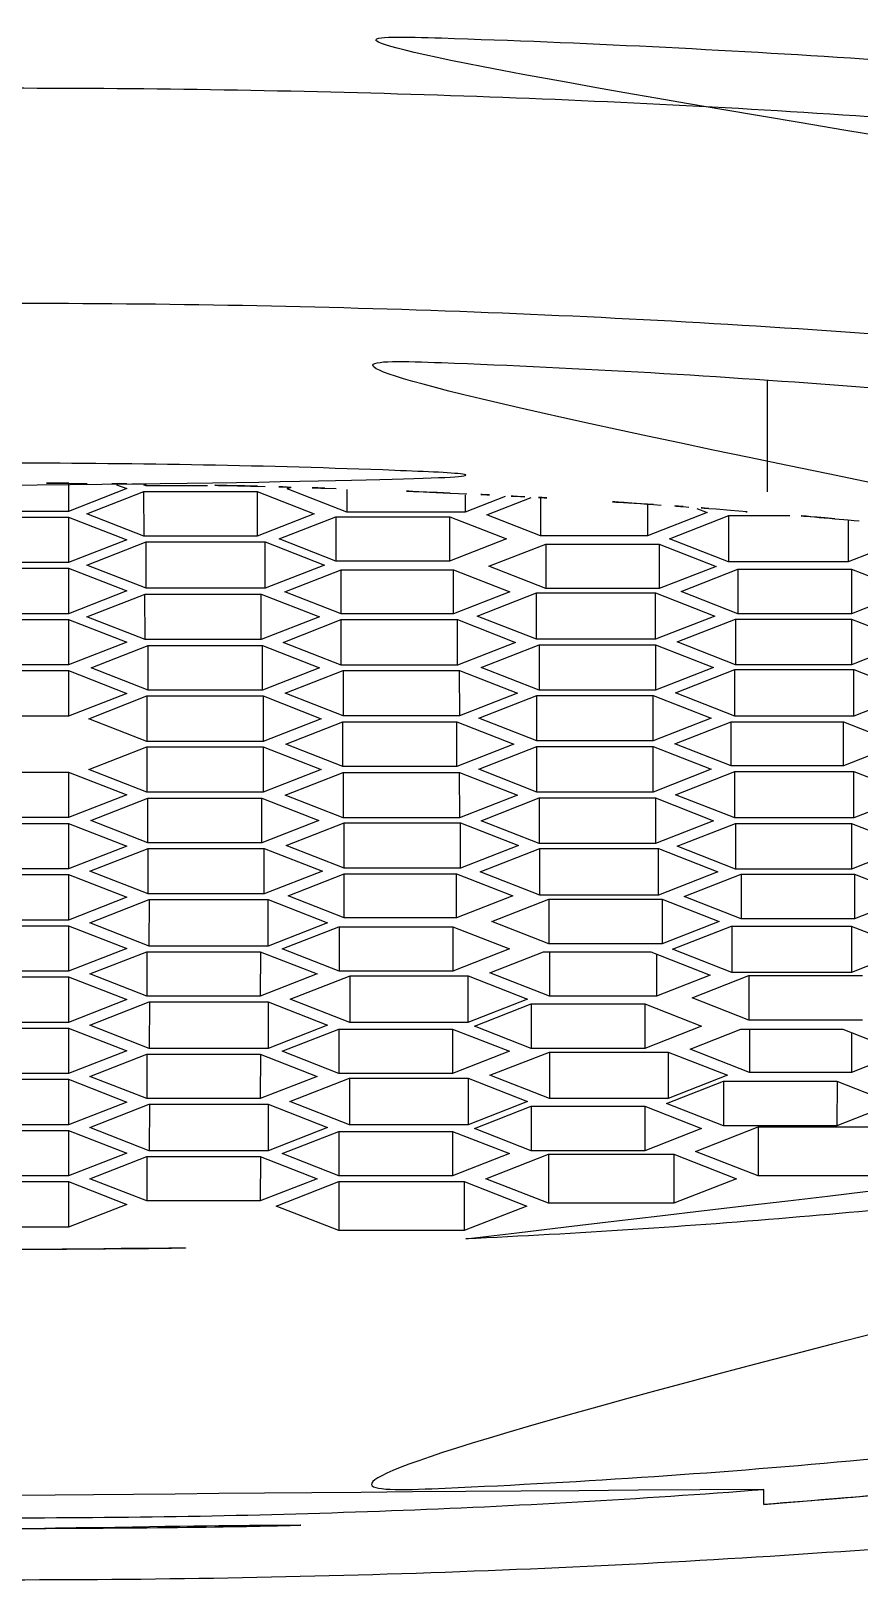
# Model space of a CAD drawing. Extents: x 16296660632 to 16296672714, y -37409619871 to -37409617455.
# Drawn here: x 16296672309.25 to 16296672312.54, y -37409617778.88 to -37409617772.72 of the extents above; entities that cross this region are included whole.
import ezdxf

# ---------------------------------------------------------------- set-up
doc = ezdxf.new("R2010")
doc.units = 0
doc.header["$LTSCALE"] = 10
doc.header["$MEASUREMENT"] = 0
doc.layers.get('0').update_dxf_attribs({"linetype": 'CONTINUOUS'})
doc.layers.add('02___PRT_ALL_AXES', color=7, linetype='CONTINUOUS')

msp = doc.modelspace()

# ---------------------------------------------------------------- linework, layer by layer
at = {"color": 7, "linetype": 'Continuous'}
for p, q in [((16296672312.176279, -37409617774.109352), (16296672312.176279, -37409617774.551407)), ((16296672309.40081, -37409617774.520233), (16296672309.40081, -37409617774.629066)), ((16296672309.591511, -37409617774.522949), (16296672309.63175, -37409617774.538696)), ((16296672309.709499, -37409617774.528107), (16296672309.700291, -37409617774.524498)), ((16296672309.95332, -37409617774.528107), (16296672309.709499, -37409617774.528107)), ((16296672310.26967, -37409617774.538879), (16296672310.28513, -37409617774.532829)), ((16296672309.63175, -37409617774.538696), (16296672309.40081, -37409617774.629066)), ((16296672309.473379, -37409617774.639053), (16296672309.699141, -37409617774.550697)), ((16296672309.69906, -37409617774.550697), (16296672309.699141, -37409617774.727409)), ((16296672309.699141, -37409617774.550697), (16296672310.150669, -37409617774.550697)), ((16296672310.150579, -37409617774.550697), (16296672310.150669, -37409617774.727409)), ((16296672310.150669, -37409617774.550697), (16296672310.376431, -37409617774.639053)), ((16296672310.50712, -37409617774.631813), (16296672310.26967, -37409617774.538879)), ((16296672310.507071, -37409617774.542419), (16296672310.50712, -37409617774.631813)), ((16296672310.976669, -37409617774.562714), (16296672310.9767, -37409617774.631813)), ((16296672311.135719, -37409617774.56958), (16296672310.9767, -37409617774.631813)), ((16296672311.063299, -37409617774.643097), (16296672311.23971, -37409617774.574074)), ((16296672311.276119, -37409617774.575653), (16296672311.27619, -37409617774.726433)), ((16296672309.40081, -37409617774.629066), (16296672308.938931, -37409617774.629066)), ((16296672308.938931, -37409617774.651672), (16296672309.40081, -37409617774.651672)), ((16296672309.40081, -37409617774.651672), (16296672309.40081, -37409617774.832443)), ((16296672309.40081, -37409617774.651672), (16296672309.63175, -37409617774.74205)), ((16296672309.699141, -37409617774.727409), (16296672309.473379, -37409617774.639053)), ((16296672310.376431, -37409617774.639053), (16296672310.150669, -37409617774.727409)), ((16296672310.237551, -37409617774.738823), (16296672310.46332, -37409617774.650459)), ((16296672310.46294, -37409617774.650459), (16296672310.46303, -37409617774.827057)), ((16296672310.46332, -37409617774.650459), (16296672310.915409, -37409617774.650459)), ((16296672310.9767, -37409617774.631813), (16296672310.50712, -37409617774.631813)), ((16296672310.915039, -37409617774.650459), (16296672310.915119, -37409617774.827057)), ((16296672310.915409, -37409617774.650459), (16296672311.140881, -37409617774.738708)), ((16296672311.27619, -37409617774.726433), (16296672311.063299, -37409617774.643097)), ((16296672311.7019, -37409617774.603722), (16296672311.70196, -37409617774.726433)), ((16296672311.93808, -37409617774.634018), (16296672311.70196, -37409617774.726433)), ((16296672311.78857, -37409617774.737717), (16296672312.024679, -37409617774.645309)), ((16296672311.897449, -37409617774.618118), (16296672311.93808, -37409617774.634018)), ((16296672312.02327, -37409617774.645317), (16296672312.023359, -37409617774.829613)), ((16296672312.024679, -37409617774.645309), (16296672312.26704, -37409617774.645309)), ((16296672312.09771, -37409617774.632851), (16296672312.09201, -37409617774.632851)), ((16296672312.498171, -37409617774.66404), (16296672312.498249, -37409617774.829613)), ((16296672309.63175, -37409617774.74205), (16296672309.40081, -37409617774.832443)), ((16296672309.473379, -37409617774.842407), (16296672309.709499, -37409617774.75)), ((16296672310.150669, -37409617774.727409), (16296672309.699141, -37409617774.727409)), ((16296672309.709499, -37409617774.934822), (16296672309.70941, -37409617774.75)), ((16296672309.709499, -37409617774.75), (16296672310.18174, -37409617774.75)), ((16296672310.18174, -37409617774.934822), (16296672310.18165, -37409617774.75)), ((16296672310.18174, -37409617774.75), (16296672310.41786, -37409617774.842407)), ((16296672310.46303, -37409617774.827057), (16296672310.237551, -37409617774.738823)), ((16296672311.140881, -37409617774.738708), (16296672310.915119, -37409617774.827057)), ((16296672311.071011, -37409617774.847397), (16296672311.29677, -37409617774.759041)), ((16296672311.70196, -37409617774.726433), (16296672311.27619, -37409617774.726433)), ((16296672311.29677, -37409617774.759041), (16296672311.747721, -37409617774.759041)), ((16296672311.296961, -37409617774.759041), (16296672311.29705, -37409617774.93586)), ((16296672311.747721, -37409617774.759041), (16296672311.97377, -37409617774.847504)), ((16296672311.747919, -37409617774.759041), (16296672311.748011, -37409617774.93586)), ((16296672312.023359, -37409617774.829613), (16296672311.78857, -37409617774.737717)), ((16296672312.734369, -37409617774.737213), (16296672312.498249, -37409617774.829613)), ((16296672309.40081, -37409617774.832443), (16296672308.938931, -37409617774.832443)), ((16296672309.709499, -37409617774.934822), (16296672309.473379, -37409617774.842407)), ((16296672310.41786, -37409617774.842407), (16296672310.18174, -37409617774.934822)), ((16296672310.915119, -37409617774.827057), (16296672310.46303, -37409617774.827057)), ((16296672312.498249, -37409617774.829613), (16296672312.023359, -37409617774.829613)), ((16296672308.938931, -37409617774.855026), (16296672309.40081, -37409617774.855026)), ((16296672309.40081, -37409617774.855026), (16296672309.40081, -37409617775.035789)), ((16296672309.40081, -37409617774.855026), (16296672309.63175, -37409617774.945412)), ((16296672310.260651, -37409617774.949127), (16296672310.483891, -37409617774.861763)), ((16296672310.483891, -37409617775.036499), (16296672310.48381, -37409617774.861763)), ((16296672310.483891, -37409617774.861763), (16296672310.93038, -37409617774.861763)), ((16296672310.93038, -37409617775.036499), (16296672310.9303, -37409617774.861763)), ((16296672310.93038, -37409617774.861763), (16296672311.153629, -37409617774.949127)), ((16296672311.29705, -37409617774.93586), (16296672311.071011, -37409617774.847397)), ((16296672311.97377, -37409617774.847504), (16296672311.748011, -37409617774.93586)), ((16296672311.83518, -37409617774.947159), (16296672312.06094, -37409617774.858803)), ((16296672312.06085, -37409617774.858803), (16296672312.06094, -37409617775.035507)), ((16296672312.06094, -37409617774.858803), (16296672312.512461, -37409617774.858803)), ((16296672312.512369, -37409617774.858803), (16296672312.512461, -37409617775.035507)), ((16296672312.512461, -37409617774.858803), (16296672312.73822, -37409617774.947159)), ((16296672309.63175, -37409617774.945412), (16296672309.40081, -37409617775.035789)), ((16296672309.47353, -37409617775.047798), (16296672309.70447, -37409617774.957413)), ((16296672309.70447, -37409617775.138184), (16296672309.70438, -37409617774.957413)), ((16296672309.70447, -37409617774.957413), (16296672310.166349, -37409617774.957413)), ((16296672310.18174, -37409617774.934822), (16296672309.709499, -37409617774.934822)), ((16296672310.166349, -37409617775.138184), (16296672310.16626, -37409617774.957413)), ((16296672310.166349, -37409617774.957413), (16296672310.397289, -37409617775.047798)), ((16296672310.483891, -37409617775.036499), (16296672310.260651, -37409617774.949127)), ((16296672311.153629, -37409617774.949127), (16296672310.93038, -37409617775.036499)), ((16296672311.024679, -37409617775.044777), (16296672311.260799, -37409617774.952377)), ((16296672311.260799, -37409617775.137192), (16296672311.26071, -37409617774.952377)), ((16296672311.260799, -37409617774.952377), (16296672311.73304, -37409617774.952377)), ((16296672311.748011, -37409617774.93586), (16296672311.29705, -37409617774.93586)), ((16296672311.73304, -37409617775.137192), (16296672311.73295, -37409617774.952377)), ((16296672311.73304, -37409617774.952377), (16296672311.96916, -37409617775.044777)), ((16296672312.06094, -37409617775.035507), (16296672311.83518, -37409617774.947159)), ((16296672312.73822, -37409617774.947159), (16296672312.512461, -37409617775.035507)), ((16296672309.40081, -37409617775.035789), (16296672308.938931, -37409617775.035789)), ((16296672308.938931, -37409617775.058388), (16296672309.40081, -37409617775.058388)), ((16296672309.40081, -37409617775.058388), (16296672309.40081, -37409617775.239151)), ((16296672309.40081, -37409617775.058388), (16296672309.63175, -37409617775.148773)), ((16296672309.70447, -37409617775.138184), (16296672309.47353, -37409617775.047798)), ((16296672310.397289, -37409617775.047798), (16296672310.166349, -37409617775.138184)), ((16296672310.252951, -37409617775.149483), (16296672310.483891, -37409617775.059097)), ((16296672310.483891, -37409617775.239853), (16296672310.483801, -37409617775.059097)), ((16296672310.93038, -37409617775.036499), (16296672310.483891, -37409617775.036499)), ((16296672310.483891, -37409617775.059097), (16296672310.94577, -37409617775.059097)), ((16296672310.94577, -37409617775.239853), (16296672310.945681, -37409617775.059097)), ((16296672310.94577, -37409617775.059097), (16296672311.17671, -37409617775.149483)), ((16296672311.260799, -37409617775.137192), (16296672311.024679, -37409617775.044777)), ((16296672311.96916, -37409617775.044777), (16296672311.73304, -37409617775.137192)), ((16296672311.819639, -37409617775.14798), (16296672312.050579, -37409617775.057602)), ((16296672312.050489, -37409617775.057602), (16296672312.050579, -37409617775.238373)), ((16296672312.050579, -37409617775.057602), (16296672312.512461, -37409617775.057602)), ((16296672312.512461, -37409617775.035507), (16296672312.06094, -37409617775.035507)), ((16296672312.512369, -37409617775.057602), (16296672312.512461, -37409617775.238373)), ((16296672312.512461, -37409617775.057602), (16296672312.743401, -37409617775.14798)), ((16296672309.63175, -37409617775.148773), (16296672309.40081, -37409617775.239151)), ((16296672310.166349, -37409617775.138184), (16296672309.70447, -37409617775.138184)), ((16296672310.483891, -37409617775.239853), (16296672310.252951, -37409617775.149483)), ((16296672311.17671, -37409617775.149483), (16296672310.94577, -37409617775.239853)), ((16296672311.73304, -37409617775.137192), (16296672311.260799, -37409617775.137192)), ((16296672312.050579, -37409617775.238373), (16296672311.819639, -37409617775.14798)), ((16296672312.743401, -37409617775.14798), (16296672312.512461, -37409617775.238373)), ((16296672309.49094, -37409617775.25132), (16296672309.71764, -37409617775.162613)), ((16296672309.71764, -37409617775.340042), (16296672309.71755, -37409617775.162613)), ((16296672309.71764, -37409617775.162613), (16296672310.17103, -37409617775.162613)), ((16296672310.17103, -37409617775.340042), (16296672310.17094, -37409617775.162613)), ((16296672310.17103, -37409617775.162613), (16296672310.39772, -37409617775.25132)), ((16296672311.04022, -37409617775.249657), (16296672311.27116, -37409617775.159279)), ((16296672311.27107, -37409617775.159279), (16296672311.27116, -37409617775.340042)), ((16296672311.27116, -37409617775.159279), (16296672311.73304, -37409617775.159279)), ((16296672311.73295, -37409617775.159279), (16296672311.73304, -37409617775.340042)), ((16296672311.73304, -37409617775.159279), (16296672311.96398, -37409617775.249657)), ((16296672309.40081, -37409617775.239151), (16296672308.938931, -37409617775.239151)), ((16296672308.938931, -37409617775.261749), (16296672309.40081, -37409617775.261749)), ((16296672309.40081, -37409617775.261749), (16296672309.40081, -37409617775.442497)), ((16296672309.40081, -37409617775.261749), (16296672309.63175, -37409617775.352127)), ((16296672309.71764, -37409617775.340042), (16296672309.49094, -37409617775.25132)), ((16296672310.39772, -37409617775.25132), (16296672310.17103, -37409617775.340042)), ((16296672310.26079, -37409617775.351341), (16296672310.49173, -37409617775.260963)), ((16296672310.94577, -37409617775.239853), (16296672310.483891, -37409617775.239853)), ((16296672310.49164, -37409617775.260963), (16296672310.49173, -37409617775.441719)), ((16296672310.49173, -37409617775.260963), (16296672310.953621, -37409617775.260963)), ((16296672310.953529, -37409617775.260963), (16296672310.953621, -37409617775.441719)), ((16296672310.953621, -37409617775.260963), (16296672311.184561, -37409617775.351341)), ((16296672311.27116, -37409617775.340042), (16296672311.04022, -37409617775.249657)), ((16296672311.96398, -37409617775.249657), (16296672311.73304, -37409617775.340042)), ((16296672311.81251, -37409617775.34996), (16296672312.04863, -37409617775.257553)), ((16296672312.04863, -37409617775.257553), (16296672312.52087, -37409617775.257553)), ((16296672312.04863, -37409617775.442368), (16296672312.04863, -37409617775.257553)), ((16296672312.512461, -37409617775.238373), (16296672312.050579, -37409617775.238373)), ((16296672312.52087, -37409617775.442368), (16296672312.52087, -37409617775.257553)), ((16296672312.52087, -37409617775.257553), (16296672312.75699, -37409617775.34996)), ((16296672309.63175, -37409617775.352127), (16296672309.40081, -37409617775.442497)), ((16296672309.481371, -37409617775.453018), (16296672309.712311, -37409617775.36264)), ((16296672309.712219, -37409617775.36264), (16296672309.712311, -37409617775.543404)), ((16296672309.712311, -37409617775.36264), (16296672310.174191, -37409617775.36264)), ((16296672310.17103, -37409617775.340042), (16296672309.71764, -37409617775.340042)), ((16296672310.174101, -37409617775.36264), (16296672310.174191, -37409617775.543404)), ((16296672310.174191, -37409617775.36264), (16296672310.40513, -37409617775.453018)), ((16296672310.49173, -37409617775.441719), (16296672310.26079, -37409617775.351341)), ((16296672311.184561, -37409617775.351341), (16296672310.953621, -37409617775.441719)), ((16296672311.030569, -37409617775.450653), (16296672311.261511, -37409617775.360283)), ((16296672311.261511, -37409617775.360283), (16296672311.723391, -37409617775.360283)), ((16296672311.261511, -37409617775.541039), (16296672311.261511, -37409617775.360283)), ((16296672311.73304, -37409617775.340042), (16296672311.27116, -37409617775.340042)), ((16296672311.723391, -37409617775.541039), (16296672311.723391, -37409617775.360283)), ((16296672311.723391, -37409617775.360283), (16296672311.95433, -37409617775.450653)), ((16296672312.04863, -37409617775.442368), (16296672311.81251, -37409617775.34996)), ((16296672312.75699, -37409617775.34996), (16296672312.52087, -37409617775.442368)), ((16296672309.40081, -37409617775.442497), (16296672308.938931, -37409617775.442497)), ((16296672309.712311, -37409617775.543404), (16296672309.481371, -37409617775.453018)), ((16296672310.40513, -37409617775.453018), (16296672310.174191, -37409617775.543404)), ((16296672310.953621, -37409617775.441719), (16296672310.49173, -37409617775.441719)), ((16296672311.261511, -37409617775.541039), (16296672311.030569, -37409617775.450653)), ((16296672311.95433, -37409617775.450653), (16296672311.723391, -37409617775.541039)), ((16296672312.52087, -37409617775.442368), (16296672312.04863, -37409617775.442368)), ((16296672310.26346, -37409617775.554161), (16296672310.49015, -37409617775.465446)), ((16296672310.49015, -37409617775.642883), (16296672310.490061, -37409617775.465446)), ((16296672310.49015, -37409617775.465446), (16296672310.943541, -37409617775.465446)), ((16296672310.943541, -37409617775.642883), (16296672310.943451, -37409617775.465446)), ((16296672310.943541, -37409617775.465446), (16296672311.170231, -37409617775.554161)), ((16296672311.809999, -37409617775.55233), (16296672312.033239, -37409617775.464973)), ((16296672312.033239, -37409617775.464973), (16296672312.479731, -37409617775.464973)), ((16296672312.033239, -37409617775.639702), (16296672312.033239, -37409617775.464973)), ((16296672312.479731, -37409617775.639702), (16296672312.479731, -37409617775.464973)), ((16296672312.479731, -37409617775.464973), (16296672312.702971, -37409617775.55233)), ((16296672309.481371, -37409617775.6548), (16296672309.712311, -37409617775.564423)), ((16296672309.712219, -37409617775.564423), (16296672309.712311, -37409617775.745178)), ((16296672310.174191, -37409617775.543404), (16296672309.712311, -37409617775.543404)), ((16296672309.712311, -37409617775.564423), (16296672310.174191, -37409617775.564423)), ((16296672310.174101, -37409617775.564423), (16296672310.174191, -37409617775.745178)), ((16296672310.174191, -37409617775.564423), (16296672310.40513, -37409617775.6548)), ((16296672310.49015, -37409617775.642883), (16296672310.26346, -37409617775.554161)), ((16296672311.170231, -37409617775.554161), (16296672310.943541, -37409617775.642883)), ((16296672311.030569, -37409617775.654007), (16296672311.261511, -37409617775.563629)), ((16296672311.723391, -37409617775.541039), (16296672311.261511, -37409617775.541039)), ((16296672311.261511, -37409617775.563629), (16296672311.723391, -37409617775.563629)), ((16296672311.261511, -37409617775.744392), (16296672311.261511, -37409617775.563629)), ((16296672311.723391, -37409617775.744392), (16296672311.723391, -37409617775.563629)), ((16296672311.723391, -37409617775.563629), (16296672311.95433, -37409617775.654007)), ((16296672312.033239, -37409617775.639702), (16296672311.809999, -37409617775.55233)), ((16296672312.702971, -37409617775.55233), (16296672312.479731, -37409617775.639702)), ((16296672310.943541, -37409617775.642883), (16296672310.49015, -37409617775.642883)), ((16296672312.479731, -37409617775.639702), (16296672312.033239, -37409617775.639702)), ((16296672308.938931, -37409617775.665314), (16296672309.40081, -37409617775.665314)), ((16296672309.40081, -37409617775.665314), (16296672309.40081, -37409617775.846069)), ((16296672309.40081, -37409617775.665314), (16296672309.63175, -37409617775.755692)), ((16296672309.712311, -37409617775.745178), (16296672309.481371, -37409617775.6548)), ((16296672310.40513, -37409617775.6548), (16296672310.174191, -37409617775.745178)), ((16296672310.26079, -37409617775.756477), (16296672310.49173, -37409617775.6661)), ((16296672310.49164, -37409617775.6661), (16296672310.49173, -37409617775.846863)), ((16296672310.49173, -37409617775.6661), (16296672310.953609, -37409617775.6661)), ((16296672310.953529, -37409617775.6661), (16296672310.953609, -37409617775.846863)), ((16296672310.953609, -37409617775.6661), (16296672311.184561, -37409617775.756477)), ((16296672311.261511, -37409617775.744392), (16296672311.030569, -37409617775.654007)), ((16296672311.95433, -37409617775.654007), (16296672311.723391, -37409617775.744392)), ((16296672311.81251, -37409617775.754707), (16296672312.04863, -37409617775.6623)), ((16296672312.04863, -37409617775.6623), (16296672312.52087, -37409617775.6623)), ((16296672312.04863, -37409617775.847107), (16296672312.04863, -37409617775.6623)), ((16296672312.52087, -37409617775.847107), (16296672312.52087, -37409617775.6623)), ((16296672312.52087, -37409617775.6623), (16296672312.75699, -37409617775.754707)), ((16296672309.63175, -37409617775.755692), (16296672309.40081, -37409617775.846069)), ((16296672310.174191, -37409617775.745178), (16296672309.712311, -37409617775.745178)), ((16296672310.49173, -37409617775.846863), (16296672310.26079, -37409617775.756477)), ((16296672311.184561, -37409617775.756477), (16296672310.953609, -37409617775.846863)), ((16296672311.723391, -37409617775.744392), (16296672311.261511, -37409617775.744392)), ((16296672312.04863, -37409617775.847107), (16296672311.81251, -37409617775.754707)), ((16296672312.75699, -37409617775.754707), (16296672312.52087, -37409617775.847107)), ((16296672309.488991, -37409617775.85675), (16296672309.715691, -37409617775.768028)), ((16296672309.715691, -37409617775.768028), (16296672310.169081, -37409617775.768028)), ((16296672309.715691, -37409617775.945473), (16296672309.715691, -37409617775.768028)), ((16296672310.169081, -37409617775.945473), (16296672310.169081, -37409617775.768028)), ((16296672310.169081, -37409617775.768028), (16296672310.395769, -37409617775.85675)), ((16296672311.04022, -37409617775.858147), (16296672311.27116, -37409617775.767776)), ((16296672311.27107, -37409617775.767776), (16296672311.27116, -37409617775.94854)), ((16296672311.27116, -37409617775.767776), (16296672311.73304, -37409617775.767776)), ((16296672311.73295, -37409617775.767776), (16296672311.73304, -37409617775.94854)), ((16296672311.73304, -37409617775.767776), (16296672311.96398, -37409617775.858147)), ((16296672309.40081, -37409617775.846069), (16296672308.938931, -37409617775.846069)), ((16296672308.938931, -37409617775.868668), (16296672309.40081, -37409617775.868668)), ((16296672309.40081, -37409617775.868668), (16296672309.40081, -37409617776.049431)), ((16296672309.40081, -37409617775.868668), (16296672309.63175, -37409617775.959053)), ((16296672309.715691, -37409617775.945473), (16296672309.488991, -37409617775.85675)), ((16296672310.395769, -37409617775.85675), (16296672310.169081, -37409617775.945473)), ((16296672310.26503, -37409617775.956757), (16296672310.49597, -37409617775.866386)), ((16296672310.953609, -37409617775.846863), (16296672310.49173, -37409617775.846863)), ((16296672310.49597, -37409617775.866386), (16296672310.95785, -37409617775.866386)), ((16296672310.49597, -37409617776.04715), (16296672310.496059, -37409617775.866386)), ((16296672310.95785, -37409617776.04715), (16296672310.957939, -37409617775.866386)), ((16296672310.95785, -37409617775.866386), (16296672311.188789, -37409617775.956757)), ((16296672311.27116, -37409617775.94854), (16296672311.04022, -37409617775.858147)), ((16296672311.96398, -37409617775.858147), (16296672311.73304, -37409617775.94854)), ((16296672311.819639, -37409617775.959839), (16296672312.050579, -37409617775.869453)), ((16296672312.52087, -37409617775.847107), (16296672312.04863, -37409617775.847107)), ((16296672312.050489, -37409617775.869453), (16296672312.050579, -37409617776.050217)), ((16296672312.050579, -37409617775.869453), (16296672312.512461, -37409617775.869453)), ((16296672312.512369, -37409617775.869453), (16296672312.512461, -37409617776.050217)), ((16296672312.512461, -37409617775.869453), (16296672312.743401, -37409617775.959839)), ((16296672310.169081, -37409617775.945473), (16296672309.715691, -37409617775.945473)), ((16296672311.73304, -37409617775.94854), (16296672311.27116, -37409617775.94854)), ((16296672309.63175, -37409617775.959053), (16296672309.40081, -37409617776.049431)), ((16296672309.485609, -37409617776.058449), (16296672309.716551, -37409617775.968063)), ((16296672309.716551, -37409617775.968063), (16296672310.178431, -37409617775.968063)), ((16296672309.716551, -37409617776.148827), (16296672309.71664, -37409617775.968063)), ((16296672310.178431, -37409617776.148827), (16296672310.17852, -37409617775.968063)), ((16296672310.178431, -37409617775.968063), (16296672310.40937, -37409617776.058449)), ((16296672310.49597, -37409617776.04715), (16296672310.26503, -37409617775.956757)), ((16296672311.188789, -37409617775.956757), (16296672310.95785, -37409617776.04715)), ((16296672311.03676, -37409617776.061447), (16296672311.272881, -37409617775.969048)), ((16296672311.272881, -37409617775.969048), (16296672311.745119, -37409617775.969048)), ((16296672311.272881, -37409617776.15387), (16296672311.27297, -37409617775.969048)), ((16296672311.745119, -37409617776.15387), (16296672311.745211, -37409617775.969048)), ((16296672311.745119, -37409617775.969048), (16296672311.98123, -37409617776.061447)), ((16296672312.050579, -37409617776.050217), (16296672311.819639, -37409617775.959839)), ((16296672312.743401, -37409617775.959839), (16296672312.512461, -37409617776.050217)), ((16296672309.40081, -37409617776.049431), (16296672308.938931, -37409617776.049431)), ((16296672308.938931, -37409617776.072029), (16296672309.40081, -37409617776.072029)), ((16296672309.40081, -37409617776.072029), (16296672309.40081, -37409617776.252777)), ((16296672309.40081, -37409617776.072029), (16296672309.63175, -37409617776.162407)), ((16296672309.716551, -37409617776.148827), (16296672309.485609, -37409617776.058449)), ((16296672310.40937, -37409617776.058449), (16296672310.178431, -37409617776.148827)), ((16296672310.27273, -37409617776.157112), (16296672310.49597, -37409617776.069748)), ((16296672310.95785, -37409617776.04715), (16296672310.49597, -37409617776.04715)), ((16296672310.49597, -37409617776.069748), (16296672310.942459, -37409617776.069748)), ((16296672310.49597, -37409617776.244476), (16296672310.496059, -37409617776.069748)), ((16296672310.942459, -37409617776.244476), (16296672310.942551, -37409617776.069748)), ((16296672310.942459, -37409617776.069748), (16296672311.165701, -37409617776.157112)), ((16296672311.272881, -37409617776.15387), (16296672311.03676, -37409617776.061447)), ((16296672311.98123, -37409617776.061447), (16296672311.745119, -37409617776.15387)), ((16296672311.84725, -37409617776.159081), (16296672312.073021, -37409617776.070732)), ((16296672312.512461, -37409617776.050217), (16296672312.050579, -37409617776.050217)), ((16296672312.073021, -37409617776.070732), (16296672312.52454, -37409617776.070732)), ((16296672312.073099, -37409617776.070732), (16296672312.073021, -37409617776.247437)), ((16296672312.52463, -37409617776.070732), (16296672312.52454, -37409617776.247437)), ((16296672312.52454, -37409617776.070732), (16296672312.750299, -37409617776.159081)), ((16296672309.63175, -37409617776.162407), (16296672309.40081, -37409617776.252777)), ((16296672309.48546, -37409617776.263832), (16296672309.721581, -37409617776.171417)), ((16296672310.178431, -37409617776.148827), (16296672309.716551, -37409617776.148827)), ((16296672309.721581, -37409617776.171417), (16296672310.193821, -37409617776.171417)), ((16296672309.721581, -37409617776.356239), (16296672309.72167, -37409617776.171417)), ((16296672310.193821, -37409617776.356239), (16296672310.193911, -37409617776.171417)), ((16296672310.193821, -37409617776.171417), (16296672310.429939, -37409617776.263832)), ((16296672310.49597, -37409617776.244476), (16296672310.27273, -37409617776.157112)), ((16296672311.165701, -37409617776.157112), (16296672310.942459, -37409617776.244476)), ((16296672311.08308, -37409617776.25885), (16296672311.30913, -37409617776.17038)), ((16296672311.745119, -37409617776.15387), (16296672311.272881, -37409617776.15387)), ((16296672311.308929, -37409617776.17038), (16296672311.308849, -37409617776.347198)), ((16296672311.30913, -37409617776.17038), (16296672311.76008, -37409617776.17038)), ((16296672311.75989, -37409617776.17038), (16296672311.7598, -37409617776.347198)), ((16296672311.76008, -37409617776.17038), (16296672311.98584, -37409617776.258743)), ((16296672312.073021, -37409617776.247437), (16296672311.84725, -37409617776.159081)), ((16296672312.750299, -37409617776.159081), (16296672312.52454, -37409617776.247437)), ((16296672309.40081, -37409617776.252777), (16296672308.938931, -37409617776.252777)), ((16296672310.942459, -37409617776.244476), (16296672310.49597, -37409617776.244476)), ((16296672311.98584, -37409617776.258743), (16296672311.7598, -37409617776.347198)), ((16296672312.52454, -37409617776.247437), (16296672312.073021, -37409617776.247437)), ((16296672308.938931, -37409617776.275383), (16296672309.40081, -37409617776.275383)), ((16296672309.40081, -37409617776.275383), (16296672309.40081, -37409617776.456146)), ((16296672309.40081, -37409617776.275383), (16296672309.63175, -37409617776.365761)), ((16296672309.721581, -37409617776.356239), (16296672309.48546, -37409617776.263832)), ((16296672310.429939, -37409617776.263832), (16296672310.193821, -37409617776.356239)), ((16296672310.24963, -37409617776.367416), (16296672310.475109, -37409617776.279182)), ((16296672310.475109, -37409617776.279182), (16296672310.9272, -37409617776.279182)), ((16296672310.475479, -37409617776.279182), (16296672310.475389, -37409617776.45578)), ((16296672310.9272, -37409617776.279182), (16296672311.15296, -37409617776.367538)), ((16296672310.92757, -37409617776.279182), (16296672310.927481, -37409617776.45578)), ((16296672311.308849, -37409617776.347198), (16296672311.08308, -37409617776.25885)), ((16296672311.80064, -37409617776.368523), (16296672312.035431, -37409617776.276627)), ((16296672312.035431, -37409617776.276627), (16296672312.51033, -37409617776.276627)), ((16296672312.03685, -37409617776.276627), (16296672312.03676, -37409617776.46093)), ((16296672312.51033, -37409617776.276627), (16296672312.74645, -37409617776.369041)), ((16296672312.511749, -37409617776.276627), (16296672312.51166, -37409617776.46093)), ((16296672309.63175, -37409617776.365761), (16296672309.40081, -37409617776.456146)), ((16296672309.48546, -37409617776.467194), (16296672309.71122, -37409617776.378838)), ((16296672309.71122, -37409617776.378838), (16296672310.162741, -37409617776.378838)), ((16296672309.711309, -37409617776.378838), (16296672309.71122, -37409617776.555542)), ((16296672310.193821, -37409617776.356239), (16296672309.721581, -37409617776.356239)), ((16296672310.16283, -37409617776.378838), (16296672310.162741, -37409617776.555542)), ((16296672310.162741, -37409617776.378838), (16296672310.38851, -37409617776.467194)), ((16296672310.475389, -37409617776.45578), (16296672310.24963, -37409617776.367416)), ((16296672311.15296, -37409617776.367538), (16296672310.927481, -37409617776.45578)), ((16296672311.07538, -37409617776.463127), (16296672311.288271, -37409617776.379822)), ((16296672311.288271, -37409617776.379822), (16296672311.714041, -37409617776.379822)), ((16296672311.7598, -37409617776.347198), (16296672311.308849, -37409617776.347198)), ((16296672311.31159, -37409617776.379829), (16296672311.311501, -37409617776.555542)), ((16296672311.714041, -37409617776.379822), (16296672311.950159, -37409617776.472229)), ((16296672312.03676, -37409617776.46093), (16296672311.80064, -37409617776.368523)), ((16296672312.74645, -37409617776.369041), (16296672312.51166, -37409617776.46093)), ((16296672311.73736, -37409617776.388947), (16296672311.73727, -37409617776.555542)), ((16296672309.40081, -37409617776.456146), (16296672308.938931, -37409617776.456146)), ((16296672308.938931, -37409617776.478737), (16296672309.40081, -37409617776.478737)), ((16296672309.40081, -37409617776.478737), (16296672309.40081, -37409617776.6595)), ((16296672309.40081, -37409617776.478737), (16296672309.63175, -37409617776.569122)), ((16296672309.71122, -37409617776.555542), (16296672309.48546, -37409617776.467194)), ((16296672310.38851, -37409617776.467194), (16296672310.162741, -37409617776.555542)), ((16296672310.28175, -37409617776.56736), (16296672310.51919, -37409617776.474426)), ((16296672310.927481, -37409617776.45578), (16296672310.475389, -37409617776.45578)), ((16296672310.51796, -37409617776.474426), (16296672310.51787, -37409617776.659767)), ((16296672310.51919, -37409617776.474426), (16296672310.988779, -37409617776.474426)), ((16296672310.987539, -37409617776.474426), (16296672310.98745, -37409617776.659767)), ((16296672310.988779, -37409617776.474426), (16296672311.224899, -37409617776.566841)), ((16296672311.311501, -37409617776.555542), (16296672311.07538, -37409617776.463127)), ((16296672311.950159, -37409617776.472229), (16296672311.73727, -37409617776.555542)), ((16296672311.87833, -37409617776.561737), (16296672312.10409, -37409617776.473389)), ((16296672312.51166, -37409617776.46093), (16296672312.03676, -37409617776.46093)), ((16296672312.10409, -37409617776.473389), (16296672312.555611, -37409617776.473389)), ((16296672312.104179, -37409617776.473389), (16296672312.10409, -37409617776.650101)), ((16296672310.162741, -37409617776.555542), (16296672309.71122, -37409617776.555542)), ((16296672311.73727, -37409617776.555542), (16296672311.311501, -37409617776.555542)), ((16296672312.10409, -37409617776.650101), (16296672311.87833, -37409617776.561737)), ((16296672309.63175, -37409617776.569122), (16296672309.40081, -37409617776.6595)), ((16296672309.48546, -37409617776.670547), (16296672309.721581, -37409617776.57814)), ((16296672309.721581, -37409617776.57814), (16296672310.193821, -37409617776.57814)), ((16296672309.72167, -37409617776.57814), (16296672309.721581, -37409617776.762947)), ((16296672310.193911, -37409617776.57814), (16296672310.193821, -37409617776.762947)), ((16296672310.193821, -37409617776.57814), (16296672310.429939, -37409617776.670547)), ((16296672310.51787, -37409617776.659767), (16296672310.28175, -37409617776.56736)), ((16296672311.224899, -37409617776.566841), (16296672310.98745, -37409617776.659767)), ((16296672311.013229, -37409617776.674599), (16296672311.238991, -37409617776.586243)), ((16296672311.238991, -37409617776.586243), (16296672311.690519, -37409617776.586243)), ((16296672311.23908, -37409617776.586243), (16296672311.238991, -37409617776.762947)), ((16296672311.690611, -37409617776.586243), (16296672311.690519, -37409617776.762947)), ((16296672311.690519, -37409617776.586243), (16296672311.916281, -37409617776.674599)), ((16296672309.40081, -37409617776.6595), (16296672308.938931, -37409617776.6595)), ((16296672308.938931, -37409617776.682098), (16296672309.40081, -37409617776.682098)), ((16296672309.40081, -37409617776.682098), (16296672309.40081, -37409617776.862862)), ((16296672309.40081, -37409617776.682098), (16296672309.63175, -37409617776.772476)), ((16296672309.721581, -37409617776.762947), (16296672309.48546, -37409617776.670547)), ((16296672310.429939, -37409617776.670547), (16296672310.193821, -37409617776.762947)), ((16296672310.24935, -37409617776.774246), (16296672310.475109, -37409617776.685898)), ((16296672310.475109, -37409617776.685898), (16296672310.92663, -37409617776.685898)), ((16296672310.475201, -37409617776.685898), (16296672310.475109, -37409617776.86261)), ((16296672310.98745, -37409617776.659767), (16296672310.51787, -37409617776.659767)), ((16296672310.92672, -37409617776.685898), (16296672310.92663, -37409617776.86261)), ((16296672310.92663, -37409617776.685898), (16296672311.15239, -37409617776.774246)), ((16296672311.238991, -37409617776.762947), (16296672311.013229, -37409617776.674599)), ((16296672311.916281, -37409617776.674599), (16296672311.690519, -37409617776.762947)), ((16296672311.87034, -37409617776.766144), (16296672312.07287, -37409617776.686882)), ((16296672312.07287, -37409617776.686882), (16296672312.47793, -37409617776.686882)), ((16296672312.555611, -37409617776.650101), (16296672312.10409, -37409617776.650101)), ((16296672312.106541, -37409617776.686882), (16296672312.106461, -37409617776.858551)), ((16296672312.47793, -37409617776.686882), (16296672312.71405, -37409617776.779289)), ((16296672312.5116, -37409617776.700058), (16296672312.51152, -37409617776.858551)), ((16296672309.63175, -37409617776.772476), (16296672309.40081, -37409617776.862862)), ((16296672309.48546, -37409617776.873901), (16296672309.71122, -37409617776.785553)), ((16296672309.71122, -37409617776.785553), (16296672310.162741, -37409617776.785553)), ((16296672309.711309, -37409617776.785553), (16296672309.71122, -37409617776.962257)), ((16296672310.193821, -37409617776.762947), (16296672309.721581, -37409617776.762947)), ((16296672310.16283, -37409617776.785553), (16296672310.162741, -37409617776.962257)), ((16296672310.162741, -37409617776.785553), (16296672310.38851, -37409617776.873901)), ((16296672310.475109, -37409617776.86261), (16296672310.24935, -37409617776.774246)), ((16296672311.15239, -37409617776.774246), (16296672310.92663, -37409617776.86261)), ((16296672311.07538, -37409617776.86985), (16296672311.311501, -37409617776.777443)), ((16296672311.690519, -37409617776.762947), (16296672311.238991, -37409617776.762947)), ((16296672311.311501, -37409617776.777443), (16296672311.783739, -37409617776.777443)), ((16296672311.31159, -37409617776.777443), (16296672311.311501, -37409617776.962257)), ((16296672311.783831, -37409617776.777443), (16296672311.783739, -37409617776.962257)), ((16296672311.783739, -37409617776.777443), (16296672312.019859, -37409617776.86985)), ((16296672312.106461, -37409617776.858551), (16296672311.87034, -37409617776.766144)), ((16296672312.71405, -37409617776.779289), (16296672312.51152, -37409617776.858551)), ((16296672309.40081, -37409617776.862862), (16296672308.938931, -37409617776.862862)), ((16296672309.71122, -37409617776.962257), (16296672309.48546, -37409617776.873901)), ((16296672310.38851, -37409617776.873901), (16296672310.162741, -37409617776.962257)), ((16296672310.92663, -37409617776.86261), (16296672310.475109, -37409617776.86261)), ((16296672311.311501, -37409617776.962257), (16296672311.07538, -37409617776.86985)), ((16296672312.019859, -37409617776.86985), (16296672311.783739, -37409617776.962257)), ((16296672312.51152, -37409617776.858551), (16296672312.106461, -37409617776.858551)), ((16296672308.938931, -37409617776.885452), (16296672309.40081, -37409617776.885452)), ((16296672309.40081, -37409617776.885452), (16296672309.40081, -37409617777.066223)), ((16296672309.40081, -37409617776.885452), (16296672309.63175, -37409617776.975838)), ((16296672310.28042, -37409617776.973557), (16296672310.516541, -37409617776.881149)), ((16296672310.516541, -37409617776.881149), (16296672310.988779, -37409617776.881149)), ((16296672310.51663, -37409617776.881149), (16296672310.516541, -37409617777.065964)), ((16296672310.988871, -37409617776.881149), (16296672310.988779, -37409617777.065964)), ((16296672310.988779, -37409617776.881149), (16296672311.224899, -37409617776.973557)), ((16296672311.777121, -37409617776.981667), (16296672312.00288, -37409617776.893311)), ((16296672312.00288, -37409617776.893311), (16296672312.454399, -37409617776.893311)), ((16296672312.00297, -37409617776.893311), (16296672312.00288, -37409617777.070007)), ((16296672312.454491, -37409617776.893311), (16296672312.454399, -37409617777.070007)), ((16296672312.454399, -37409617776.893311), (16296672312.68017, -37409617776.981667)), ((16296672309.63175, -37409617776.975838), (16296672309.40081, -37409617777.066223)), ((16296672309.48546, -37409617777.077263), (16296672309.721581, -37409617776.984863)), ((16296672310.162741, -37409617776.962257), (16296672309.71122, -37409617776.962257)), ((16296672309.721581, -37409617776.984863), (16296672310.193821, -37409617776.984863)), ((16296672309.72167, -37409617776.984863), (16296672309.721581, -37409617777.16967)), ((16296672310.193911, -37409617776.984863), (16296672310.193821, -37409617777.16967)), ((16296672310.193821, -37409617776.984863), (16296672310.429939, -37409617777.077263)), ((16296672310.516541, -37409617777.065964), (16296672310.28042, -37409617776.973557)), ((16296672311.224899, -37409617776.973557), (16296672310.988779, -37409617777.065964)), ((16296672311.013241, -37409617777.081306), (16296672311.239, -37409617776.992958)), ((16296672311.239, -37409617776.992958), (16296672311.690519, -37409617776.992958)), ((16296672311.23908, -37409617776.992958), (16296672311.239, -37409617777.16967)), ((16296672311.783739, -37409617776.962257), (16296672311.311501, -37409617776.962257)), ((16296672311.690611, -37409617776.992958), (16296672311.690519, -37409617777.16967)), ((16296672311.690519, -37409617776.992958), (16296672311.916281, -37409617777.081306)), ((16296672312.00288, -37409617777.070007), (16296672311.777121, -37409617776.981667)), ((16296672312.68017, -37409617776.981667), (16296672312.454399, -37409617777.070007)), ((16296672309.40081, -37409617777.066223), (16296672308.938931, -37409617777.066223)), ((16296672308.938931, -37409617777.088814), (16296672309.40081, -37409617777.088814)), ((16296672309.40081, -37409617777.088814), (16296672309.40081, -37409617777.269577)), ((16296672309.40081, -37409617777.088814), (16296672309.63175, -37409617777.179192)), ((16296672309.721581, -37409617777.16967), (16296672309.48546, -37409617777.077263)), ((16296672310.429939, -37409617777.077263), (16296672310.193821, -37409617777.16967)), ((16296672310.24935, -37409617777.180969), (16296672310.475109, -37409617777.092613)), ((16296672310.475109, -37409617777.092613), (16296672310.92663, -37409617777.092613)), ((16296672310.475201, -37409617777.092613), (16296672310.475109, -37409617777.269333)), ((16296672310.988779, -37409617777.065964), (16296672310.516541, -37409617777.065964)), ((16296672310.92672, -37409617777.092613), (16296672310.92663, -37409617777.269333)), ((16296672310.92663, -37409617777.092613), (16296672311.15239, -37409617777.180969)), ((16296672311.239, -37409617777.16967), (16296672311.013241, -37409617777.081306)), ((16296672311.916281, -37409617777.081306), (16296672311.690519, -37409617777.16967)), ((16296672311.89275, -37409617777.171921), (16296672312.14163, -37409617777.074509)), ((16296672312.454399, -37409617777.070007), (16296672312.00288, -37409617777.070007)), ((16296672312.14163, -37409617777.074509), (16296672312.63941, -37409617777.074509)), ((16296672312.141729, -37409617777.074516), (16296672312.14163, -37409617777.269333)), ((16296672309.63175, -37409617777.179192), (16296672309.40081, -37409617777.269577)), ((16296672310.193821, -37409617777.16967), (16296672309.721581, -37409617777.16967)), ((16296672310.475109, -37409617777.269333), (16296672310.24935, -37409617777.180969)), ((16296672311.15239, -37409617777.180969), (16296672310.92663, -37409617777.269333)), ((16296672311.690519, -37409617777.16967), (16296672311.239, -37409617777.16967)), ((16296672312.14163, -37409617777.269333), (16296672311.89275, -37409617777.171921)), ((16296672309.48546, -37409617777.280617), (16296672309.71122, -37409617777.192268)), ((16296672309.71122, -37409617777.192268), (16296672310.16275, -37409617777.192268)), ((16296672309.711309, -37409617777.192268), (16296672309.71122, -37409617777.368973)), ((16296672310.16283, -37409617777.192268), (16296672310.16275, -37409617777.368973)), ((16296672310.16275, -37409617777.192268), (16296672310.38851, -37409617777.280617)), ((16296672311.059481, -37409617777.280617), (16296672311.308371, -37409617777.183212)), ((16296672311.308371, -37409617777.183212), (16296672311.806141, -37409617777.183212)), ((16296672311.30847, -37409617777.183212), (16296672311.308371, -37409617777.378021)), ((16296672311.80624, -37409617777.183212), (16296672311.806141, -37409617777.378021)), ((16296672311.806141, -37409617777.183212), (16296672312.055031, -37409617777.280617)), ((16296672309.40081, -37409617777.269577), (16296672308.938931, -37409617777.269577)), ((16296672308.938931, -37409617777.292168), (16296672309.40081, -37409617777.292168)), ((16296672309.40081, -37409617777.292168), (16296672309.40081, -37409617777.472931)), ((16296672309.40081, -37409617777.292168), (16296672309.63175, -37409617777.382553)), ((16296672309.71122, -37409617777.368973), (16296672309.48546, -37409617777.280617)), ((16296672310.38851, -37409617777.280617), (16296672310.16275, -37409617777.368973)), ((16296672310.226219, -37409617777.38932), (16296672310.475109, -37409617777.291924)), ((16296672310.92663, -37409617777.269333), (16296672310.475109, -37409617777.269333)), ((16296672310.475109, -37409617777.291924), (16296672310.972879, -37409617777.291924)), ((16296672310.47521, -37409617777.291924), (16296672310.475109, -37409617777.486717)), ((16296672310.97298, -37409617777.291924), (16296672310.972879, -37409617777.486717)), ((16296672310.972879, -37409617777.291924), (16296672311.221769, -37409617777.38932)), ((16296672311.308371, -37409617777.378021), (16296672311.059481, -37409617777.280617)), ((16296672312.055031, -37409617777.280617), (16296672311.806141, -37409617777.378021)), ((16296672312.63941, -37409617777.269333), (16296672312.14163, -37409617777.269333)), ((16296672309.63175, -37409617777.382553), (16296672309.40081, -37409617777.472931)), ((16296672310.16275, -37409617777.368973), (16296672309.71122, -37409617777.368973)), ((16296672310.475109, -37409617777.486717), (16296672310.226219, -37409617777.38932)), ((16296672311.221769, -37409617777.38932), (16296672310.972879, -37409617777.486717)), ((16296672311.806141, -37409617777.378021), (16296672311.308371, -37409617777.378021)), ((16296672309.40081, -37409617777.472931), (16296672308.938931, -37409617777.472931)), ((16296672310.972879, -37409617777.486717), (16296672310.475109, -37409617777.486717)), ((16296672312.16345, -37409617778.574806), (16296672312.16345, -37409617778.515053))]:
    msp.add_line(p, q, dxfattribs=at)
for centre, radius, start, end in [((16296672309.630239, -37409617808.294121), 33.898239, 83.5667861, 85.692495), ((16296672309.712099, -37409617745.643867), 33.022049, 274.257223, 276.4405877), ((16296672309.192921, -37409617734.812759), 43.858579, 269.9698379, 273.8861217)]:
    msp.add_arc(centre, radius, start, end, dxfattribs=at)
for points, knots in [([(16296672320.10169, -37409617774.317223), (16296672319.976521, -37409617774.254601), (16296672319.70672, -37409617774.132797), (16296672319.27022, -37409617773.966377), (16296672318.782221, -37409617773.807327), (16296672318.039351, -37409617773.598709), (16296672316.999809, -37409617773.366623), (16296672315.63438, -37409617773.13752), (16296672314.13726, -37409617772.954018), (16296672312.538891, -37409617772.82003), (16296672310.871771, -37409617772.738472), (16296672309.740841, -37409617772.720284), (16296672309.16987, -37409617772.720284)], [0, 0, 0, 0, 0.03776835, 0.07980398, 0.12600038, 0.17622105, 0.28796607, 0.41320678, 0.54968808, 0.6948551, 0.84592844, 1, 1, 1, 1]), ([(16296672298.326941, -37409617774.527634), (16296672298.45146, -37409617774.46563), (16296672298.719721, -37409617774.345047), (16296672299.153521, -37409617774.180267), (16296672299.638241, -37409617774.022781), (16296672300.375669, -37409617773.816269), (16296672301.407101, -37409617773.586533), (16296672302.761419, -37409617773.359756), (16296672304.24588, -37409617773.178139), (16296672305.830379, -37409617773.045532), (16296672307.482809, -37409617772.964813), (16296672309.169559, -37409617772.937714), (16296672310.85631, -37409617772.964798), (16296672312.50876, -37409617773.045486), (16296672314.09329, -37409617773.178078), (16296672315.577801, -37409617773.359688), (16296672316.932171, -37409617773.586441), (16296672317.96365, -37409617773.816162), (16296672318.70112, -37409617774.022667), (16296672319.185881, -37409617774.180153), (16296672319.61972, -37409617774.344917), (16296672319.88801, -37409617774.4655), (16296672320.012529, -37409617774.527496)], [0, 0, 0, 0, 0.01892243, 0.03997464, 0.06310124, 0.0882325, 0.14412937, 0.20675079, 0.27497258, 0.34752039, 0.42301162, 0.4999924, 0.57697345, 0.6524655, 0.72501465, 0.79323826, 0.85586195, 0.91176148, 0.93689409, 0.96002223, 0.9810763, 1, 1, 1, 1]), ([(16296672298.31426, -37409617775.714233), (16296672298.39686, -37409617775.640533), (16296672298.59094, -37409617775.496834), (16296672298.93026, -37409617775.30368), (16296672299.338421, -37409617775.117371), (16296672299.81288, -37409617774.939148), (16296672300.350731, -37409617774.770126), (16296672300.948441, -37409617774.611572), (16296672301.602051, -37409617774.464531), (16296672302.569799, -37409617774.280037), (16296672303.885269, -37409617774.08905), (16296672305.565069, -37409617773.924713), (16296672307.34268, -37409617773.824181), (16296672309.16987, -37409617773.790337), (16296672310.997061, -37409617773.824181), (16296672312.77467, -37409617773.924713), (16296672314.45447, -37409617774.08905), (16296672315.769939, -37409617774.280037), (16296672316.73769, -37409617774.464539), (16296672317.3913, -37409617774.611572), (16296672317.98901, -37409617774.770126), (16296672318.526859, -37409617774.939148), (16296672319.00131, -37409617775.117378), (16296672319.409479, -37409617775.30368), (16296672319.748791, -37409617775.496834), (16296672319.942881, -37409617775.640533), (16296672320.02548, -37409617775.714233)], [0, 0, 0, 0, 0.01488437, 0.03233505, 0.05242486, 0.07515019, 0.10044497, 0.12820142, 0.15827871, 0.19050976, 0.26065433, 0.33692599, 0.41739636, 0.50000013, 0.58260389, 0.66307425, 0.73934588, 0.80949042, 0.84172145, 0.87179872, 0.89955516, 0.92484992, 0.94757523, 0.96766501, 0.98511565, 1, 1, 1, 1]), ([(16296672319.187441, -37409617775.795898), (16296672319.114759, -37409617775.727058), (16296672318.941851, -37409617775.592667), (16296672318.636351, -37409617775.412354), (16296672318.26597, -37409617775.238274), (16296672317.833, -37409617775.071617), (16296672317.34013, -37409617774.913498), (16296672316.790649, -37409617774.765038), (16296672316.188271, -37409617774.627296), (16296672315.293949, -37409617774.454277), (16296672314.07575, -37409617774.275139), (16296672312.51796, -37409617774.120972), (16296672310.867439, -37409617774.026649), (16296672309.740709, -37409617774.005562), (16296672309.16987, -37409617774.005562)], [0, 0, 0, 0, 0.02914115, 0.06344322, 0.10310646, 0.14813577, 0.19841257, 0.25372132, 0.31378219, 0.37825607, 0.51885605, 0.67203279, 0.83382307, 1, 1, 1, 1]), ([(16296672306.176279, -37409617774.550423), (16296672306.668819, -37409617774.51226), (16296672307.66856, -37409617774.45594), (16296672309.17659, -37409617774.428291), (16296672310.68445, -37409617774.456444), (16296672311.683941, -37409617774.513092), (16296672312.176279, -37409617774.551407)], [0, 0, 0, 0, 0.2467832, 0.50005786, 0.75330336, 1, 1, 1, 1]), ([(16296672320.02548, -37409617776.962669), (16296672319.942881, -37409617777.036346), (16296672319.748791, -37409617777.180069), (16296672319.409479, -37409617777.373207), (16296672319.00132, -37409617777.559517), (16296672318.526859, -37409617777.737747), (16296672317.989019, -37409617777.906754), (16296672317.3913, -37409617778.065323), (16296672316.7377, -37409617778.212357), (16296672315.769939, -37409617778.396851), (16296672314.454479, -37409617778.587837), (16296672312.774679, -37409617778.75219), (16296672310.997061, -37409617778.852707), (16296672309.16988, -37409617778.886559), (16296672307.34269, -37409617778.852707), (16296672305.565069, -37409617778.75219), (16296672303.885269, -37409617778.587837), (16296672302.569811, -37409617778.396851), (16296672301.602051, -37409617778.212357), (16296672300.94845, -37409617778.065323), (16296672300.350731, -37409617777.906761), (16296672299.81288, -37409617777.737747), (16296672299.33843, -37409617777.559517), (16296672298.93026, -37409617777.373207), (16296672298.59095, -37409617777.180077), (16296672298.39686, -37409617777.036362), (16296672298.31426, -37409617776.962669)], [0, 0, 0, 0, 0.01488433, 0.03233495, 0.05242472, 0.07515002, 0.10044476, 0.12820118, 0.15827843, 0.19050945, 0.26065396, 0.33692557, 0.41739591, 0.49999966, 0.58260343, 0.6630738, 0.73934547, 0.80949007, 0.84172113, 0.87179843, 0.89955491, 0.92484971, 0.94757506, 0.96766489, 0.9851156, 1, 1, 1, 1]), ([(16296672312.16345, -37409617778.515053), (16296672311.670919, -37409617778.553207), (16296672310.671181, -37409617778.609528), (16296672309.163139, -37409617778.637177), (16296672307.655279, -37409617778.609032), (16296672306.6558, -37409617778.552383), (16296672306.16345, -37409617778.514053)], [0, 0, 0, 0, 0.2467832, 0.50005786, 0.75330336, 1, 1, 1, 1])]:
    msp.add_open_spline(points, degree=3, knots=knots, dxfattribs=at)
at = {"layer": '02___PRT_ALL_AXES', "color": 7, "linetype": 'Continuous'}
for p, q in [((16296672309.40139, -37409617774.517616), (16296672309.474131, -37409617774.51812)), ((16296672309.632851, -37409617774.519669), (16296672309.70056, -37409617774.520531)), ((16296672309.70056, -37409617774.520531), (16296672309.710621, -37409617774.520668)), ((16296672310.15177, -37409617774.529243), (16296672310.182369, -37409617774.530029)), ((16296672310.26988, -37409617774.532387), (16296672310.28533, -37409617774.532837)), ((16296672310.41927, -37409617774.536903), (16296672310.464029, -37409617774.538368)), ((16296672310.917271, -37409617774.556183), (16296672310.983009, -37409617774.559212)), ((16296672311.725559, -37409617774.601837), (16296672311.75515, -37409617774.603859)), ((16296672311.843229, -37409617774.610031), (16296672311.866289, -37409617774.611687)), ((16296672311.94449, -37409617774.617401), (16296672311.974091, -37409617774.619614)), ((16296672311.974091, -37409617774.619614), (16296672312.031389, -37409617774.623978)), ((16296672312.031389, -37409617774.623978), (16296672312.09717, -37409617774.629097)), ((16296672312.446171, -37409617774.658493), (16296672312.498859, -37409617774.663261)), ((16296672312.498859, -37409617774.663261), (16296672312.52231, -37409617774.665413)), ((16296672312.52231, -37409617774.665413), (16296672312.541969, -37409617774.667236))]:
    msp.add_line(p, q, dxfattribs=at)
for centre, radius, start, end in [((16296672309.16984, -37409617813.747948), 39.231008, 89.6617678, 90), ((16296672309.17, -37409617813.737267), 39.220325, 89.3238509, 89.5556506), ((16296672309.17367, -37409617813.477074), 38.960104, 88.5614691, 89.2102986), ((16296672309.18523, -37409617812.990143), 38.473029, 88.3844748, 88.5148963), ((16296672309.19116, -37409617812.782372), 38.265185, 88.160772, 88.3614005), ((16296672309.20875, -37409617812.260368), 37.742885, 87.4055065, 88.0940733), ((16296672309.246481, -37409617811.405586), 36.887267, 87.1610832, 87.3016857), ((16296672309.262171, -37409617811.090797), 36.572087, 86.9414574, 87.1611923), ((16296672309.27977, -37409617810.76001), 36.24083, 86.8029055, 86.9413482), ((16296672309.31776, -37409617810.090302), 35.570049, 86.1185667, 86.8037784), ((16296672309.38571, -37409617809.064194), 34.541688, 85.9201916, 86.0666485), ((16296672309.413, -37409617808.683289), 34.159811, 85.7500347, 85.881635), ((16296672309.51758, -37409617807.339592), 32.812047, 84.8792914, 85.4909083), ((16296672309.172159, -37409617738.690727), 38.871134, 269.9966122, 272.6643031)]:
    msp.add_arc(centre, radius, start, end, dxfattribs=at)
for points, knots in [([(16296672318.069571, -37409617776.548958), (16296672318.068399, -37409617776.582069), (16296672318.058479, -37409617776.649841), (16296672318.0219, -37409617776.74942), (16296672317.96405, -37409617776.847847), (16296672317.88537, -37409617776.944977), (16296672317.78615, -37409617777.040833), (16296672317.618629, -37409617777.17318), (16296672317.35564, -37409617777.331886), (16296672316.97784, -37409617777.506752), (16296672316.52663, -37409617777.672798), (16296672316.006041, -37409617777.828423), (16296672315.420691, -37409617777.972107), (16296672314.77603, -37409617778.102432), (16296672314.078119, -37409617778.218079), (16296672313.333549, -37409617778.317932), (16296672312.26947, -37409617778.430603), (16296672310.877211, -37409617778.523849), (16296672309.745859, -37409617778.548531), (16296672309.16987, -37409617778.548531)], [0, 0, 0, 0, 0.01053786, 0.02159295, 0.03354488, 0.04668872, 0.06123803, 0.07733739, 0.11450981, 0.15859739, 0.2096014, 0.26730671, 0.33134968, 0.40125498, 0.47646014, 0.55633162, 0.64017807, 0.81678539, 1, 1, 1, 1]), ([(16296672310.97904, -37409617777.519836), (16296672311.42197, -37409617777.499046), (16296672312.283381, -37409617777.443207), (16296672313.526279, -37409617777.313408), (16296672314.664499, -37409617777.142517), (16296672315.38105, -37409617776.994919), (16296672315.715811, -37409617776.912682)], [0, 0, 0, 0, 0.27817821, 0.54139597, 0.78374798, 1, 1, 1, 1])]:
    msp.add_open_spline(points, degree=3, knots=knots, dxfattribs=at)

doc.saveas('drawing.dxf')
